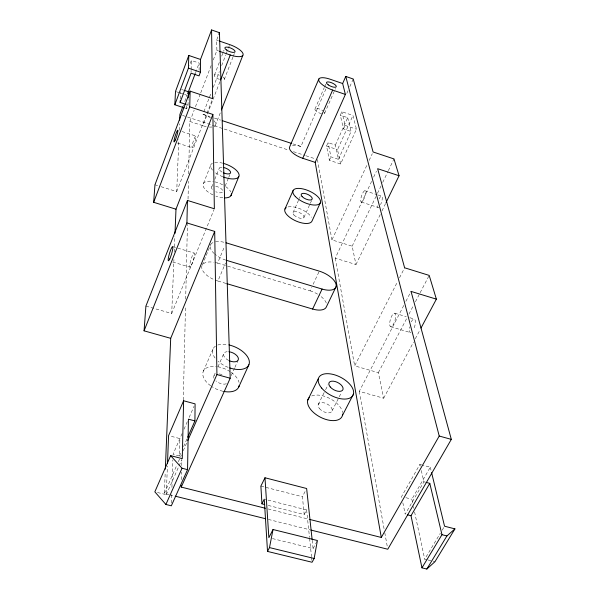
<?xml version="1.0" encoding="UTF-8"?>
<svg xmlns="http://www.w3.org/2000/svg" width="599" height="599" viewBox="0 0 599 599"><rect width="100%" height="100%" fill="white"/><g stroke="black" fill="none" stroke-linecap="round" stroke-linejoin="round"><path stroke-width="0.45" stroke-dasharray="3 2.25" d="M199.093 70.397L199.153 63.082L191.351 60.439L189.411 65.665M181.415 479.604L181.594 472.124M181.752 465.58L181.879 459.972M183.294 400.125L185.495 306.613M185.675 299.133L187.435 224.326M188.034 199.078L188.453 181.31M188.633 173.83L189.861 121.462L194.151 110.201M191.074 72.284L191.118 70.457M191.133 69.551L191.351 60.439M182.118 433.511L173.029 454.341L179.43 455.996L179.895 438.588L170.318 436.087M184.994 108.112L186.686 108.666L188.041 105.072L188.191 99.748M186.686 108.666L186.843 103.32M171.411 503.048L171.718 493.861M171.928 487.429L172.849 459.86M157.477 492.49L166.275 494.692L167.391 466.082M180.277 98.925L180.569 91.849M168.866 494.594L164.343 493.464L165.227 471.967M145.909 306.104L171.718 313.494L173.927 259.479M174.234 252.029L174.886 236.193M161.049 186.693L176.712 191.568L178.839 139.597M179.221 130.312L179.49 123.821M182.807 106.689L183.466 104.945M184.769 101.456L187.06 95.353M195.559 72.681L199.153 63.09M213.266 59.945L216.898 50.413L216.636 40.103L218.508 35.154M195.469 106.734L200.41 93.736M200.74 92.867L211.29 65.141M214.457 75.07L219.406 62.161M221.72 56.134L224.026 50.114M210.661 117.996A13.672 5.376 21.6 0 0 202.904 114.289L203.57 112.545M203.907 111.676L211.29 92.516M213.296 87.289L219.331 71.61M221.682 65.516L225.703 55.063M226.04 54.195L228.054 48.968M228.391 48.1L229.395 45.487M176.712 191.568L212.308 99.509M189.861 121.462L202.889 125.708L220.237 80.865M224.281 79.45L232.959 57.122M233.288 56.261L234.628 52.824M215.318 125.49L220.746 111.661M203.495 183.346L211.02 164.403M211.702 187.008L212.735 184.432M214.809 179.273L219.301 168.102M171.718 313.494L214 209.643M225.231 185.952L228.376 178.232M228.728 177.379L230.48 173.089M202.26 265.072L210.728 244.519M215.101 262.504A16.967 8.386 22.7 0 1 217.572 263.133L224.67 246.204M225.95 283.417L217.909 281.036L225.546 262.976M314.999 108.988L324.291 87.559M324.665 86.705L325.781 84.13M292.492 145.347A13.328 5.189 23.7 0 1 300.915 146.493L326.081 88.592M203.405 371.103L213.117 348.76M184.028 429.228L187.307 421.651M189.164 417.413L193.979 406.407M324.621 113.278L335.507 88.472M213.97 375.82L215.79 371.687M217.976 366.738L223.801 353.522M179.43 455.996L181.325 451.713M183.586 446.584L187.367 438.026M164.343 493.464L176.825 465.236M178.337 461.814L180.232 457.539M180.613 456.685L181.37 454.97M183.257 450.695L187.045 442.137M166.275 494.692L181.894 459.485M293.053 212.585L298.991 199.22M299.358 198.389L300.106 196.719M346.821 93.414L348.326 90.03M349.838 86.638L353.23 79.008M338.428 159.327L351.081 131.481L343.512 128.942L340.299 115.195L341.857 111.713L352.961 115.472L356.465 129.219L340.606 163.984L329.383 160.307L326.545 146.036L328.05 142.652L335.38 145.078L338.428 159.327L330.933 156.863L328.05 142.652M231.192 375.595L234.523 368.19M234.898 367.367L237.855 360.785M335.38 145.078L347.705 117.689L340.299 115.195M329.383 160.307L330.933 156.863M343.512 128.942L345.099 125.401L341.857 111.713M303.948 217.452L309.953 204.117M310.327 203.286L311.832 199.946M340.606 163.984L337.514 149.66L352.961 115.472M371.635 181.355L335.23 258.176L355.971 264.556L352.16 246.182L331.928 239.885L367.554 163.812M369.134 160.435L372.301 153.673M217.572 263.133L310.065 290.815L311.607 287.535M313.142 284.255L319.297 271.145M373.641 177.132L376.442 171.224M352.16 246.182L375.88 196.682M377.49 193.32L381.106 185.772M382.716 182.418L387.942 171.509M388.347 170.67L393.977 158.922M355.971 264.556L380.358 214.285M381.982 210.93L385.644 203.39M318.159 404.587L325.19 390.526M325.609 389.702L328.087 384.738M403.771 305.445L359.273 391.357L383.659 398.223L378.366 372.66L354.668 365.877L397.414 281.912M399.533 277.756L404.61 267.783M332.116 410.809L338.832 397.624M339.251 396.8L341.348 392.682M268.24 505.429L304.21 514.511L302.398 496.728L305.363 490.978M405.905 301.319L411.041 291.406M304.21 514.511L306.613 509.914L265.162 499.401M378.366 372.66L407.23 317.44M408.952 314.146L413.258 305.902M415.414 301.776L419.719 293.54M420.154 292.716L429.198 275.405M383.659 398.223L413.535 342.081M415.287 338.772L420.124 329.697M272.463 538.576L313.082 548.564L316.976 541.324M421.621 464.884L419.884 464.42L401.577 496.564L402.116 499.214M412.629 502.883L411.85 499.252L430.299 467.22L422.49 465.116M421.292 470.5L423.905 481.798L405.186 514.234L402.842 502.748M427.274 559.81L424.713 559.167L440.302 533.275M442.197 530.137L444.084 526.993M169.772 494.819L174.294 495.95M268.367 519.43L309.975 529.823M428.128 560.02L434.949 561.72M268.142 508.97L308.874 519.221M260.887 486.096L302.398 496.728M405.86 497.687L411.85 499.252M423.905 481.798L425.589 482.247M172.707 262.033L189.943 267.147M390.66 326.717L410.33 332.55M172.654 246.601L194.181 253.055M394.659 313.172L406.264 316.654M409.836 317.725L414.298 319.065M154.961 184.799L157.574 185.615M177.589 143.064L192.189 147.751M361.429 202.095L378.134 207.464M182.014 131.533L195.738 135.98M364.813 190.714L377.108 194.69M377.984 194.974L381.496 196.113M182.53 115.412L213.588 125.565M214.479 125.857L223.352 128.763M224.243 129.047L289.025 150.237M293.465 151.689L305.003 155.455M305.887 155.747L315.651 158.945M186.282 104.488L188.041 105.072M202.904 114.289L209.964 116.61M214.382 118.063L220.559 120.092M292.963 143.887L300.915 146.493M176.331 91.729L179.64 92.83M180.464 93.1L183.773 94.2M184.597 94.47L187.083 95.293M326.545 146.036L337.514 149.66M181.542 89.476L183.257 90.052M345.099 125.401L356.465 129.219M216.898 50.413L218.568 50.982M216.636 40.103L218.38 40.702M347.705 117.689L351.081 131.481M430.299 467.22L431.175 470.851M419.884 464.42L420.288 466.157M413.415 506.514L413.804 508.334M414.583 511.965L424.713 559.167M317.425 159.521L331.928 239.885M335.23 258.176L354.668 365.877M359.273 391.357L384.124 529.044M384.783 532.721L387.268 546.483M312.191 540.253L313.082 548.564M306.613 509.914L309.503 537.468M309.593 538.381L311.525 556.748M311.622 557.669L311.907 560.424M411.273 321.85A7.031 2.456 -73.6 0 1 415.219 320.323A7.031 2.456 -73.6 0 1 413.362 329.809M411.004 332.512A7.031 2.456 -73.6 0 1 409.544 326.867M379.077 198.965A5.945 1.745 -71.9 0 1 382.192 196.876A5.945 1.745 -71.9 0 1 380.567 204.633M378.665 207.276A5.945 1.745 -71.9 0 1 377.348 205.786M324.388 112.148A5.271 1.872 23.7 0 1 324.246 113.645M321.498 113.668A5.271 1.872 23.7 0 1 315.591 110.575A5.271 1.872 23.7 0 1 316.654 108.412A5.271 1.872 23.7 0 1 322.928 110.755M213.955 120.728A13.672 5.376 21.6 0 1 214.053 126.464M212.031 126.995A13.672 5.376 21.6 0 1 209.365 127.048M206.243 126.606A13.672 5.376 21.6 0 1 202.889 125.708M222.903 76.986A5.406 1.947 21.9 0 1 223 79.952M219.429 79.36A5.406 1.947 21.9 0 1 214.3 75.556A5.406 1.947 21.9 0 1 219.309 75.175M288.141 206.91A14.803 6.402 24.1 0 1 311.435 217.302M222.85 176.787A15.222 6.432 22.2 0 1 214.846 172.287M212.525 170.109A15.222 6.432 22.2 0 1 212.428 163.213M214.674 162.524A15.222 6.432 22.2 0 1 222.454 163.123M222.072 172.1A6.132 2.591 22.2 0 1 219.122 168.761A6.132 2.591 22.2 0 1 221.937 167.271M222.858 197.79A15.095 6.604 22.2 0 1 215.887 196.113M212.952 194.885A15.095 6.604 22.2 0 1 203.009 184.881A15.095 6.604 22.2 0 1 213.469 181.579M214.899 181.879A15.095 6.604 22.2 0 1 222.828 184.896M225.681 186.618A15.095 6.604 22.2 0 1 230.84 191.95M215.715 186.282A6.08 2.658 22.2 0 1 222.955 191.291A6.08 2.658 22.2 0 1 215.812 191.777M212.301 189.351A6.08 2.658 22.2 0 1 212.263 186.506M310.065 290.815A16.637 8.072 25.3 0 1 319.918 295.666M321.191 296.647A16.637 8.072 25.3 0 1 326.47 303.566M225.793 260.123A17.131 8.184 22.8 0 1 215.041 254.298M214.307 253.654A17.131 8.184 22.8 0 1 214.846 241.899M215.603 241.749A17.131 8.184 22.8 0 1 224.43 242.355M217.909 281.036A16.967 8.386 22.7 0 1 201.863 268.509A16.967 8.386 22.7 0 1 213.484 262.212M228.144 367.352A19.602 10.745 24 0 1 218.088 361.294M215.086 358.037A19.602 10.745 24 0 1 217.003 345.316M217.811 345.009A19.602 10.745 24 0 1 228.271 344.792M228.608 360.418A7.899 4.328 24 0 1 223.614 355.08A7.899 4.328 24 0 1 227.186 351.695M222.955 391.267A19.385 10.969 24 0 1 212.053 386.729M210.691 385.793A19.385 10.969 24 0 1 203.031 372.084A19.385 10.969 24 0 1 216.209 366.536M217.737 366.753A19.385 10.969 24 0 1 229.904 371.477M231.244 372.383A19.385 10.969 24 0 1 239.076 382.447M226.385 383.787A7.809 4.418 24 0 1 215.939 380.912M214 378.254A7.809 4.418 24 0 1 215.842 374.24M219.114 373.941A7.809 4.418 24 0 1 222.903 374.989M311.705 395.991A19.048 10.468 27.5 0 1 330.266 398.732A19.048 10.468 27.5 0 1 342.568 412.509M392.862 325.19A7.061 2.344 -73.6 0 0 395.175 313.569A7.061 2.344 -73.6 0 0 389.979 321.094A7.061 2.344 -73.6 0 0 392.862 325.19M363.189 200.395A5.96 1.67 -71.9 0 0 365.21 190.894A5.96 1.67 -71.9 0 0 360.995 197.932A5.96 1.67 -71.9 0 0 363.189 200.395M293.922 214.989A5.968 2.583 24.1 0 0 303.498 217.976A5.968 2.583 24.1 0 0 298.07 212.113A5.968 2.583 24.1 0 0 293.922 214.989M193.417 145.797A6.177 0.846 -72.5 0 0 195.933 136.093A6.177 0.846 -72.5 0 0 192.564 143.708A6.177 0.846 -72.5 0 0 193.417 145.797M191.403 265.305A7.36 1.205 -73.3 0 0 194.413 253.377A7.36 1.205 -73.3 0 0 190.4 261.636A7.36 1.205 -73.3 0 0 191.403 265.305M319.379 408.451A7.675 4.215 27.5 0 0 331.584 411.775A7.675 4.215 27.5 0 0 324.433 402.932A7.675 4.215 27.5 0 0 319.379 408.451"/><path stroke-width="0.9" d="M185.405 104.204L180.134 102.466L191.051 73.19L199.04 75.878L200.44 72.18L200.515 59.451L188.79 55.467L175.5 91.46L174.833 104.773L184.148 107.835M187.742 437.165L194.922 420.91L195.094 403.868L183.608 400.768L168.574 435.63L167.495 463.312M183.608 400.768L182.268 458.647L170.64 455.652L154.834 491.839L165.901 504.47L171.321 505.811L187.554 469.653L188.423 419.18L194.922 420.91M165.339 469.167L170.7 338.323L144.067 330.828L186.91 222.925L187.457 200.433L214.352 208.774L212.885 114.446L189.741 106.824L190.123 91.16L212.645 98.64L211.574 29.95L219.444 32.675L230.196 378.231L181.242 487.084L265.424 508.281M181.242 487.084L181.287 485.22M188.236 97.974L188.408 91.759L184.118 90.337M174.833 104.773L188.423 68.129L188.79 55.467M180.134 102.466L180.209 100.692M174.998 233.4L175.994 209.186L212.885 114.446M179.64 120.107L179.865 114.536L182.807 106.689M144.067 330.828L145.909 306.104L187.457 200.433M175.994 209.186L153.658 202.312L154.961 184.799L190.123 91.16M264.646 504.515L261.95 503.834L264.264 499.177L267.521 551.424L312.101 562.259L314.146 558.478L317.41 540.515L273.024 529.516L268.854 537.692L264.983 477.762L306.636 488.514L312.094 539.325M267.521 551.424L269.49 547.591L273.024 529.516M187.712 93.609L195.229 73.55M200.463 59.6L211.574 29.95M153.658 202.312L189.741 106.824M218.822 34.323L219.444 32.675M220.574 79.996L230.256 54.988A14.099 4.77 22 0 0 243.149 54.322A14.099 4.77 22 0 0 229.731 44.611L219.256 41.002M221.42 109.931L242.797 55.467M170.7 338.323L214.704 231.416L186.91 222.925M230.989 195.618L238.754 176.787M318.848 78.986L289.661 146.912A13.328 5.189 23.7 0 0 302.772 158.301L315.201 162.359L381.286 537.46L309.78 519.453M302.772 158.301L332.647 90.067A13.74 4.597 23.7 0 1 318.72 80.288A13.74 4.597 23.7 0 1 330.154 79.225L342.65 83.531L345.383 94.425L315.201 162.359M284.982 208.984L293.076 190.579M342.65 83.531L345.78 76.432L353.23 79.008L373.095 151.981L393.977 158.922L399.061 175.739L386.048 202.552M187.801 440.43L216.928 374.562L214.704 231.416M165.901 504.47L182.044 468.238L170.64 455.652M320.345 202.747L312.019 221.053A14.803 6.402 24.1 0 1 294.139 220.103A14.803 6.402 24.1 0 1 286.15 207.688M238.799 386.894L248.907 364.724M226.841 283.679L312.611 309.039L322.09 289.062A16.802 7.877 25.3 0 0 336.136 284.772A16.802 7.877 25.3 0 0 319.297 271.145L226.093 242.812M336.002 286.839L326.507 306.598A16.637 8.072 25.3 0 1 312.611 309.039M264.983 477.762L260.887 486.096L261.95 503.834M307.811 399.967L318.466 378.418M342.456 415.429L353.485 394.045M421 328.042L436.379 299.148L429.198 275.405L404.61 267.783L377.64 168.686L399.061 175.739M381.286 537.46L439.224 436.035L345.78 76.432M436.379 299.148L411.041 291.406L451.317 439.381L387.77 549.238L310.881 530.048M431.617 472.671L444.555 526.214L454.933 528.887L434.949 561.72L426.832 569.05L421.958 567.845L411.004 515.732L429.797 483.363L426.428 482.472M421.958 567.845L441.965 534.69L429.797 483.363M426.832 569.05L446.914 535.955L454.933 528.887M269.49 547.591L314.146 558.478M175.2 496.174L265.656 518.756M182.044 468.238L187.554 469.653M441.965 534.69L446.914 535.955M407.679 514.878L411.004 515.732M216.928 374.562L230.196 378.231M439.224 436.035L451.317 439.381M226.639 260.393L322.09 289.062M222.326 120.676L291.196 143.303M188.423 68.129L200.44 72.18M219.399 51.274L230.256 54.988M332.647 90.067L345.383 94.425M223.187 163.31A15.222 6.432 22.2 0 1 239.143 175.222A15.222 6.432 22.2 0 1 223.607 177.079M223.315 167.435A6.132 2.591 22.2 0 1 230.645 172.445A6.132 2.591 22.2 0 1 223.479 172.826M231.394 193.926A15.095 6.604 22.2 0 1 224.52 197.895M229.058 344.964A19.602 10.745 24 0 1 249.379 362.073A19.602 10.745 24 0 1 229.769 367.936M228.953 351.74A7.899 4.328 24 0 1 238.432 358.861A7.899 4.328 24 0 1 229.23 360.71M239.203 385.509A19.385 10.969 24 0 1 223.756 391.432M342.665 414.014A19.048 10.468 27.5 0 1 321.027 417.51A19.048 10.468 27.5 0 1 309.226 397.631M328.274 84.901A5.331 1.782 23.7 0 0 336.256 86.765A5.331 1.782 23.7 0 0 329.63 82.123A5.331 1.782 23.7 0 0 328.274 84.901M226.452 49.949A5.473 1.849 22 0 0 234.958 51.971A5.473 1.849 22 0 0 228.541 47.351A5.473 1.849 22 0 0 226.452 49.949M295.344 196.539A14.93 6.237 24.1 0 0 319.26 204.042A14.93 6.237 24.1 0 0 305.445 189.591A14.93 6.237 24.1 0 0 295.344 196.539M302.113 196.577A6.02 2.516 24.1 0 0 311.757 199.632A6.02 2.516 24.1 0 0 306.239 193.814A6.02 2.516 24.1 0 0 302.113 196.577M175.312 139.971A6.2 0.749 -72.5 0 0 177.888 130.253A6.2 0.749 -72.5 0 0 174.616 137.927A6.2 0.749 -72.5 0 0 175.312 139.971M169.764 258.873A7.39 1.071 -73.2 0 0 172.856 246.908A7.39 1.071 -73.2 0 0 168.978 255.256A7.39 1.071 -73.2 0 0 169.764 258.873M321.693 388.1A19.258 10.243 27.4 0 0 352.212 396.403A19.258 10.243 27.4 0 0 333.89 374.622A19.258 10.243 27.4 0 0 321.693 388.1M330.199 386.909A7.757 4.126 27.4 0 0 342.508 390.323A7.757 4.126 27.4 0 0 335.2 381.533A7.757 4.126 27.4 0 0 330.199 386.909"/></g></svg>
